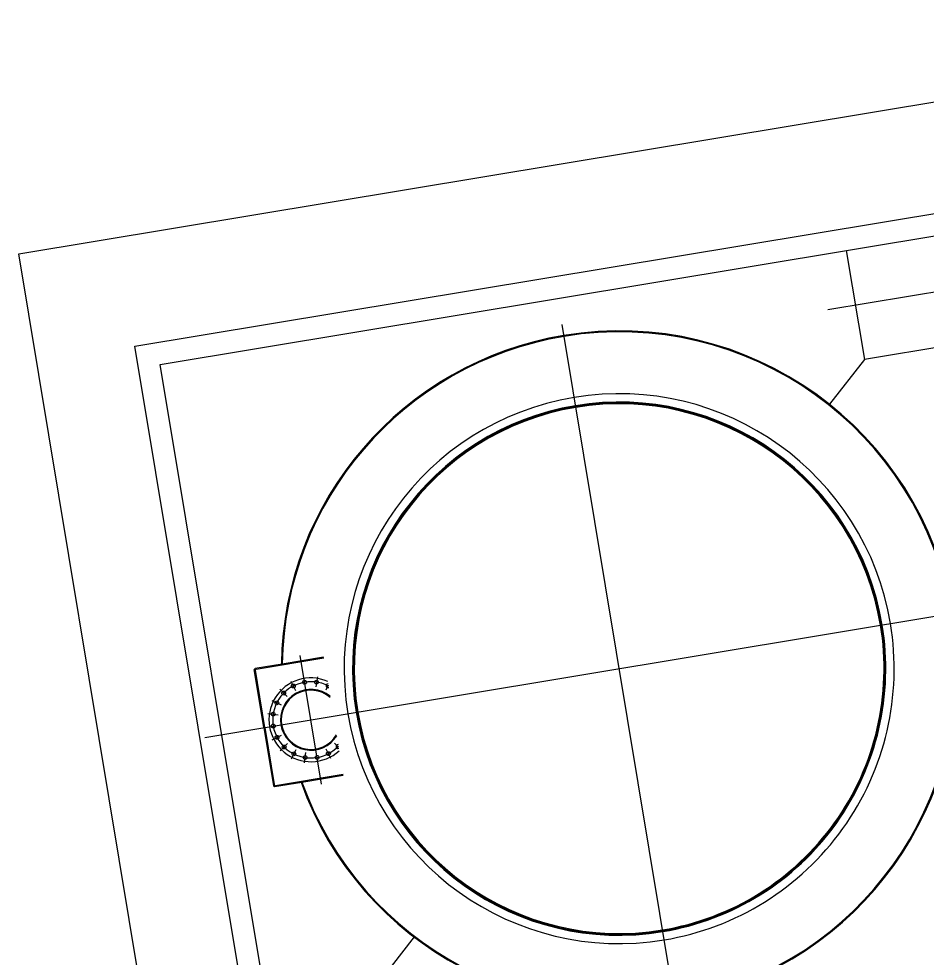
# Model space of a CAD drawing. Header units: millimetres. Extents: x -16232 to 52632, y -3739 to 20678.
# Drawn here: x 22885.8 to 22998.7, y 12215.7 to 12332.5 of the extents above; entities that cross this region are included whole.
import ezdxf

# ---------------------------------------------------------------- set-up
doc = ezdxf.new("R2010")
doc.units = ezdxf.units.MM
doc.header["$LTSCALE"] = 300
doc.header["$MEASUREMENT"] = 0
doc.layers.add('CINZA-8', color=8, linetype='Continuous')

msp = doc.modelspace()

# ---------------------------------------------------------------- linework, layer by layer
at = {"layer": 'CINZA-8'}
for p, q in [((22885.785, 12303.267), (23061.723, 12332.473)), ((22900.212, 12291.755), (23050.436, 12316.693)), ((22903.368, 12289.498), (23002.164, 12305.898)), ((22988.63, 12303.651), (22990.877, 12290.118)), ((22937.949, 11989.037), (22885.785, 12303.267)), ((22986.347, 12296.319), (23016.415, 12301.31)), ((22986.241, 12096.046), (22953.302, 12294.472)), ((23004.41, 12292.364), (22990.877, 12290.118)), ((22947.882, 12004.593), (22900.212, 12291.755)), ((22918.645, 12197.469), (22903.368, 12289.498)), ((22990.877, 12290.118), (22986.536, 12284.55)), ((22908.915, 12243.136), (23019.78, 12261.54)), ((22923.414, 12237.327), (22920.759, 12253.318)), ((22915.047, 12251.592), (22923.689, 12253.027)), ((22915.144, 12251.728), (22918.515, 12252.288)), ((22918.515, 12252.288), (22923.669, 12253.143)), ((22916.249, 12244.353), (22915.047, 12251.592)), ((22916.365, 12244.373), (22915.144, 12251.728)), ((22919.595, 12250.123), (22920.185, 12248.986)), ((22922.893, 12250.67), (22922.702, 12249.404)), ((22918.234, 12249.118), (22919.146, 12248.219)), ((22924.25, 12249.647), (22923.933, 12249.014)), ((22917.249, 12247.742), (22918.395, 12247.169)), ((22916.739, 12246.129), (22918.005, 12245.938)), ((22916.249, 12244.353), (22917.451, 12237.114)), ((22916.365, 12244.373), (22917.586, 12237.017)), ((22917.286, 12242.831), (22918.423, 12243.421)), ((22918.291, 12241.47), (22919.189, 12242.382)), ((22919.667, 12240.486), (22920.24, 12241.631)), ((22924.577, 12240.522), (22923.987, 12241.659)), ((22925.531, 12241.928), (22925.026, 12242.426)), ((22921.28, 12239.975), (22921.471, 12241.241)), ((22917.451, 12237.114), (22926.092, 12238.549)), ((22920.957, 12237.577), (22926.111, 12238.433)), ((22917.451, 12237.114), (22917.586, 12237.017)), ((22917.586, 12237.017), (22920.957, 12237.577)), ((22934.905, 12218.324), (22918.645, 12197.469))]:
    msp.add_line(p, q, dxfattribs=at)
for centre in [(22919.906, 12249.525), (22921.311, 12249.993), (22922.792, 12250.004), (22918.714, 12248.645), (22917.852, 12247.44), (22917.405, 12246.028), (22917.416, 12244.547), (22917.884, 12243.142), (22918.763, 12241.95), (22919.968, 12241.088), (22921.38, 12240.641), (22922.862, 12240.652), (22924.267, 12241.12)]:
    msp.add_circle(centre, 0.239, dxfattribs=at)
for centre, radius, start, end in [((22960.405, 12251.683), 41.989, 99.42538, 179.19718), ((22960.405, 12251.683), 41.872, 99.42538, 179.16849), ((22960.405, 12251.683), 41.989, 9.42539, 99.42538), ((22960.405, 12251.683), 41.872, 9.42539, 99.42538), ((22960.405, 12251.683), 34.179, 9.42539, 189.42539), ((22960.405, 12251.683), 33.138, 9.42539, 189.42539), ((22960.405, 12251.683), 33.043, 9.42539, 189.42539), ((22960.405, 12251.683), 32.925, 9.42539, 189.42539), ((22960.405, 12251.683), 41.989, 199.65363, 9.42539), ((22960.405, 12251.683), 41.872, 199.68236, 9.42539), ((22960.405, 12251.683), 32.925, 279.42538, 9.42539), ((22960.405, 12251.683), 33.043, 279.42538, 9.42539), ((22960.405, 12251.683), 33.138, 279.42538, 9.42539), ((22960.405, 12251.683), 34.179, 279.42538, 9.42539), ((22922.086, 12245.322), 5.208, 66.34782, 312.50293), ((22922.086, 12245.322), 4.735, 62.53036, 316.32045), ((22924.204, 12249.557), 0.239, 84.98626, 293.8645), ((22922.086, 12245.322), 3.78, 50.6685, 328.18227), ((22922.086, 12245.322), 3.685, 48.96025, 329.8906), ((22960.405, 12251.683), 33.138, 189.42539, 279.42538), ((22960.405, 12251.683), 33.043, 189.42539, 279.42538), ((22960.405, 12251.683), 32.925, 189.42539, 279.42538), ((22960.405, 12251.683), 34.179, 189.42539, 279.42538), ((22925.459, 12242), 0.239, 84.98626, 293.8645)]:
    msp.add_arc(centre, radius, start, end, dxfattribs=at)

doc.saveas('drawing.dxf')
